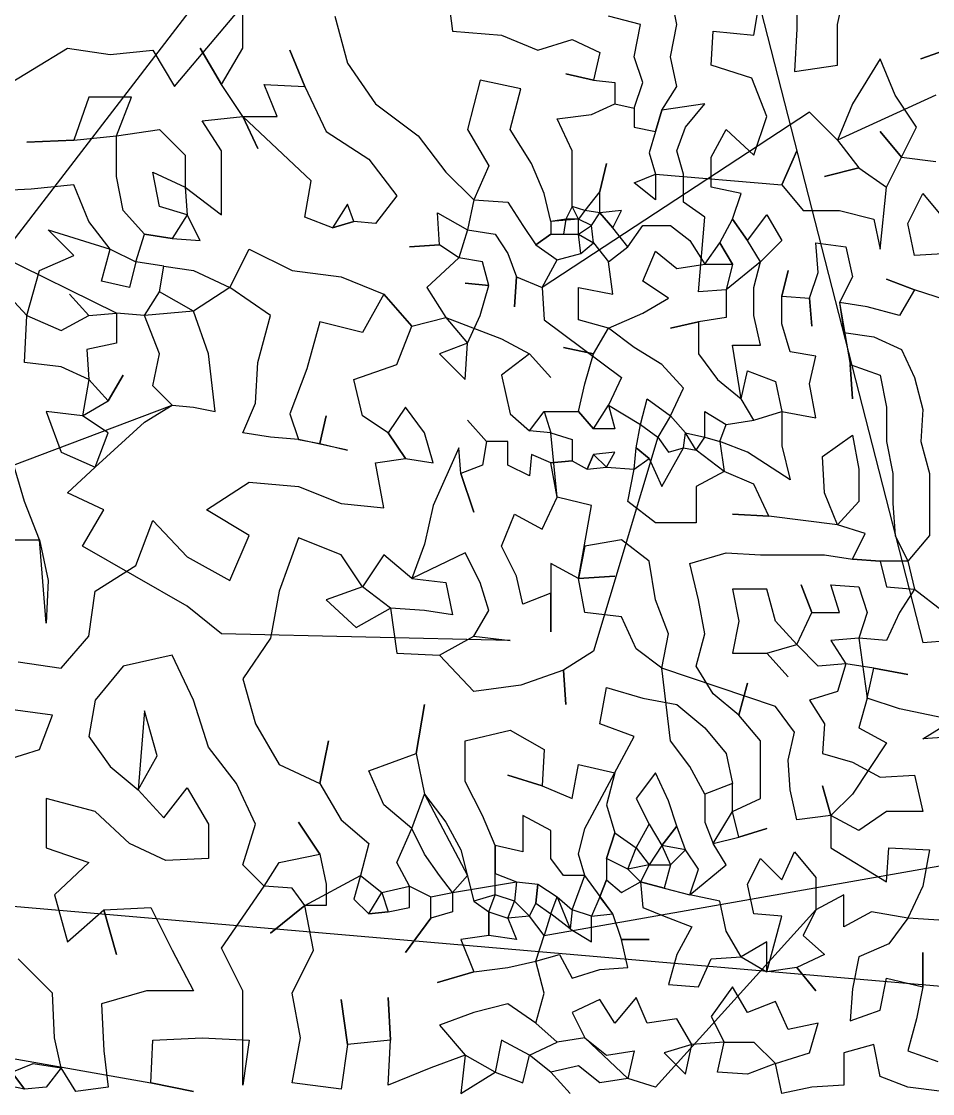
# Model space of a CAD drawing. Header units: metres. Extents: x -30499 to 36140, y -32767 to 32822.
# Drawn here: x -7963 to 15595, y -32711 to -4977 of the extents above; entities that cross this region are included whole.
import ezdxf

# ---------------------------------------------------------------- set-up
doc = ezdxf.new("R2010")
doc.units = ezdxf.units.M
doc.layers.add('Draw', color=2, linetype='CONTINUOUS')

msp = doc.modelspace()

# ---------------------------------------------------------------- linework, layer by layer
at = {"layer": 'draw'}
for p, q in [((4894, 19770), (15346, -21042)), ((0, 0), (-24858, -32324)), ((3014, -3898), (3179, -5226)), ((12083, -4120), (12083, -5170)), ((13134, -5060), (13355, -4064)), ((8986, -5060), (8820, -4230)), ((10977, -5336), (11143, -4341)), ((-4009, -6664), (-2239, -4562)), ((-2239, -5668), (-2239, -4562)), ((138, -4839), (470, -6055)), ((8046, -5060), (7217, -4839)), ((3179, -5226), (4451, -5336)), ((7880, -5889), (8046, -5060)), ((8820, -5889), (8986, -5060)), ((9871, -6110), (9926, -5226)), ((9926, -5226), (10977, -5336)), ((12083, -5170), (12028, -6276)), ((12083, -5170), (12083, -5170)), ((13134, -6110), (13134, -5060)), ((13134, -5060), (13134, -5060)), ((4451, -5336), (4451, -5336)), ((4451, -5336), (5392, -5723)), ((5392, -5723), (6276, -5447)), ((6276, -5447), (6276, -5447)), ((6276, -5447), (6995, -5779)), ((-8765, -6885), (-6774, -5668)), ((-6774, -5668), (-5668, -5834)), ((-5668, -5834), (-4562, -5723)), ((-4562, -5723), (-4562, -5723)), ((-4562, -5723), (-4009, -6664)), ((-2792, -6608), (-3345, -5668)), ((-3345, -5668), (-2792, -6608)), ((-2792, -6608), (-2239, -5668)), ((-635, -6664), (-1023, -5723)), ((-1023, -5723), (-635, -6664)), ((5392, -5723), (5392, -5723)), ((6995, -5779), (6829, -6498)), ((6995, -5779), (6995, -5779)), ((16231, -5613), (15291, -5945)), ((15291, -5945), (16231, -5613)), ((-5668, -5834), (-5668, -5834)), ((470, -6055), (470, -6055)), ((470, -6055), (1189, -7106)), ((8101, -6553), (7880, -5889)), ((7880, -5889), (7880, -5889)), ((8986, -6664), (8820, -5889)), ((8820, -5889), (8820, -5889)), ((14240, -5945), (13521, -7106)), ((14627, -6885), (14240, -5945)), ((6829, -6498), (6110, -6332)), ((6110, -6332), (6829, -6498)), ((10922, -6442), (9871, -6110)), ((12028, -6276), (13134, -6110)), ((-2239, -7438), (-2792, -6608)), ((-2792, -6608), (-2792, -6608)), ((-1354, -7438), (-1686, -6608)), ((-1686, -6608), (-1686, -6608)), ((-1686, -6608), (-635, -6664)), ((3898, -6498), (3567, -7770)), ((4949, -6719), (3898, -6498)), ((6829, -6498), (6829, -6498)), ((6829, -6498), (7382, -6553)), ((7382, -6553), (7382, -6553)), ((7382, -6553), (7382, -7106)), ((7880, -7217), (8101, -6553)), ((8101, -6553), (8101, -6553)), ((11309, -7438), (10922, -6442)), ((-635, -6664), (-635, -6664)), ((-635, -6664), (-82, -7825)), ((4673, -7770), (4949, -6719)), ((8599, -7272), (8986, -6664)), ((8986, -6664), (8986, -6664)), ((15678, -6885), (13134, -8046)), ((15180, -7714), (14627, -6885)), ((14627, -6885), (14627, -6885)), ((-6221, -6940), (-6608, -8046)), ((-5115, -6940), (-6221, -6940)), ((-5502, -7935), (-5115, -6940)), ((-5115, -6940), (-5115, -6940)), ((1189, -7106), (2295, -7935)), ((6774, -7382), (7382, -7106)), ((7382, -7106), (7382, -7106)), ((7382, -7106), (7880, -7217)), ((7382, -7106), (7880, -7217)), ((9705, -7106), (8599, -7272)), ((9207, -7714), (9705, -7106)), ((13521, -7106), (13134, -8046)), ((-3290, -7548), (-2239, -7438)), ((-2239, -7438), (-1852, -8267)), ((-1852, -8267), (-2239, -7438)), ((-2239, -7438), (-1354, -7438)), ((-470, -9097), (-2239, -7438)), ((-1354, -7438), (-1354, -7438)), ((12415, -7327), (5502, -11862)), ((5889, -7493), (6774, -7382)), ((6774, -7382), (6774, -7382)), ((7880, -7217), (7880, -7217)), ((7880, -7217), (7880, -7714)), ((8599, -7272), (8267, -8378)), ((8433, -7825), (8599, -7272)), ((10977, -8433), (11309, -7438)), ((11309, -7438), (11309, -7438)), ((13134, -8046), (12415, -7327)), ((-2792, -8323), (-3290, -7548)), ((6276, -8323), (5889, -7493)), ((7880, -7714), (7880, -7714)), ((7880, -7714), (8433, -7825)), ((8986, -8323), (9207, -7714)), ((9207, -7714), (9207, -7714)), ((14406, -9263), (15180, -7714)), ((15180, -7714), (15180, -7714)), ((-6608, -8046), (-5502, -7935)), ((-5502, -7935), (-4396, -7770)), ((-5502, -8986), (-5502, -7935)), ((-5502, -7935), (-5502, -7935)), ((-4396, -7770), (-3732, -8433)), ((-82, -7825), (1023, -8544)), ((2295, -7935), (3014, -8876)), ((3567, -7770), (4120, -8710)), ((5226, -8654), (4673, -7770)), ((9871, -8489), (10258, -7770)), ((10258, -7770), (10258, -7770)), ((10258, -7770), (10977, -8433)), ((14793, -8489), (14240, -7825)), ((14240, -7825), (14793, -8489)), ((-6608, -8046), (-7825, -8101)), ((-7825, -8101), (-6608, -8046)), ((13134, -8046), (13134, -8046)), ((13134, -8046), (13687, -8765)), ((-3732, -8433), (-3732, -8433)), ((-3732, -8433), (-3732, -9263)), ((-2792, -9982), (-2792, -8323)), ((-2792, -8323), (-2792, -8323)), ((1023, -8544), (1742, -9484)), ((6276, -9760), (6276, -8323)), ((8267, -8378), (8267, -8378)), ((8267, -8378), (8433, -8931)), ((9152, -8931), (8986, -8323)), ((8986, -8323), (8986, -8323)), ((9871, -9263), (9871, -8489)), ((9871, -8489), (9871, -8489)), ((10977, -8433), (10977, -8433)), ((11696, -9207), (12083, -8323)), ((12083, -8323), (11696, -9207)), ((14406, -9263), (14793, -8489)), ((14793, -8489), (15678, -8599)), ((4120, -8710), (3732, -9595)), ((4120, -8710), (4120, -8710)), ((5557, -9429), (5226, -8654)), ((5226, -8654), (5226, -8654)), ((6995, -9373), (7161, -8654)), ((7161, -8654), (6995, -9373)), ((13687, -8765), (12802, -8986)), ((12802, -8986), (13687, -8765)), ((13687, -8765), (13687, -8765)), ((13687, -8765), (14406, -9263)), ((-5336, -9871), (-5502, -8986)), ((-5502, -8986), (-5502, -8986)), ((-4396, -9760), (-4562, -8876)), ((-4562, -8876), (-4562, -8876)), ((-4562, -8876), (-3732, -9263)), ((-635, -10037), (-470, -9097)), ((3014, -8876), (3014, -8876)), ((3014, -8876), (3732, -9595)), ((7880, -9152), (8433, -8931)), ((8433, -9595), (7880, -9152)), ((7880, -9152), (7880, -9152)), ((8433, -8931), (8433, -8931)), ((8433, -8931), (8433, -9595)), ((8433, -8931), (11696, -9207)), ((9152, -9650), (9152, -8931)), ((-7714, -9318), (-8931, -9373)), ((-6608, -9207), (-7714, -9318)), ((-6221, -10148), (-6608, -9207)), ((-3732, -9263), (-3732, -9263)), ((-3732, -9263), (-3677, -9982)), ((-3732, -9263), (-2792, -9982)), ((5723, -10148), (5557, -9429)), ((5557, -9429), (5557, -9429)), ((6995, -9373), (6608, -9871)), ((6995, -9926), (6995, -9373)), ((6995, -9373), (6995, -9373)), ((10645, -9429), (9871, -9263)), ((9871, -9263), (9871, -9263)), ((10424, -10092), (10645, -9429)), ((10645, -9429), (10645, -9429)), ((11696, -9207), (12249, -9871)), ((14240, -10867), (14406, -9263)), ((14959, -10203), (15346, -9429)), ((15346, -9429), (15346, -9429)), ((15346, -9429), (15899, -10092)), ((470, -9705), (82, -10314)), ((635, -10148), (470, -9705)), ((470, -9705), (470, -9705)), ((1742, -9484), (1189, -10203)), ((1742, -9484), (1742, -9484)), ((3732, -9595), (3567, -10369)), ((3732, -9595), (3732, -9595)), ((3732, -9595), (4617, -9650)), ((3732, -9595), (3732, -9595)), ((4617, -9650), (4617, -9650)), ((4617, -9650), (5004, -10258)), ((8433, -9595), (8433, -9595)), ((9705, -10037), (9152, -9650)), ((-4783, -10479), (-5336, -9871)), ((-5336, -9871), (-5336, -9871)), ((-3677, -9982), (-4396, -9760)), ((-4396, -9760), (-4396, -9760)), ((-3677, -9982), (-4064, -10590)), ((-3677, -9982), (-3677, -9982)), ((-3345, -10645), (-3677, -9982)), ((-3677, -9982), (-3677, -9982)), ((2848, -10756), (2792, -9926)), ((2792, -9926), (3567, -10369)), ((6276, -9760), (6110, -10092)), ((6608, -9871), (6276, -9760)), ((6276, -9760), (6276, -9760)), ((6442, -10092), (6276, -9760)), ((6276, -9760), (6276, -9760)), ((6608, -9871), (6442, -10092)), ((6608, -9871), (6608, -9871)), ((6995, -9926), (6608, -9871)), ((6608, -9871), (6608, -9871)), ((6774, -10258), (6995, -9926)), ((7548, -9871), (6995, -9926)), ((6995, -9926), (6995, -9926)), ((6995, -9926), (6995, -9926)), ((6995, -9926), (7327, -10314)), ((7327, -10314), (6995, -9926)), ((7327, -10314), (7548, -9871)), ((7548, -9871), (7548, -9871)), ((10811, -10645), (11309, -9982)), ((11309, -9982), (11309, -9982)), ((11309, -9982), (11696, -10645)), ((12249, -9871), (12249, -9871)), ((12249, -9871), (13189, -9871)), ((13189, -9871), (14074, -10092)), ((-5668, -10867), (-6221, -10148)), ((-6221, -10148), (-6221, -10148)), ((82, -10314), (-635, -10037)), ((-635, -10037), (-635, -10037)), ((82, -10314), (635, -10148)), ((635, -10148), (82, -10314)), ((1189, -10203), (635, -10148)), ((635, -10148), (635, -10148)), ((1189, -10203), (1189, -10203)), ((5004, -10258), (5004, -10258)), ((5004, -10258), (5336, -10756)), ((6110, -10092), (5723, -10148)), ((6442, -10092), (5723, -10148)), ((5723, -10148), (5723, -10148)), ((5723, -10148), (5723, -10479)), ((6110, -10092), (6055, -10479)), ((6110, -10092), (6110, -10092)), ((6442, -10092), (6110, -10092)), ((6110, -10092), (6110, -10092)), ((6442, -10479), (6442, -10092)), ((6442, -10092), (6442, -10092)), ((6774, -10258), (6442, -10092)), ((6442, -10092), (6442, -10092)), ((6442, -10479), (6774, -10258)), ((6774, -10258), (6774, -10258)), ((6829, -10701), (6774, -10258)), ((7714, -10811), (8101, -10258)), ((8101, -10258), (8820, -10258)), ((8820, -10258), (9318, -10645)), ((9539, -11973), (9705, -10037)), ((10092, -10701), (10424, -10092)), ((10811, -10645), (10424, -10092)), ((10424, -10092), (10424, -10092)), ((10424, -10092), (10811, -10645)), ((14074, -10092), (14240, -10867)), ((15125, -11032), (14959, -10203)), ((14959, -10203), (14959, -10203)), ((-5502, -12526), (-9871, -10369)), ((-6608, -11032), (-7272, -10369)), ((-7272, -10369), (-5668, -10867)), ((-5004, -11198), (-4783, -10479)), ((-4064, -10590), (-4783, -10479)), ((-4783, -10479), (-4064, -10590)), ((82, -10314), (82, -10314)), ((3567, -10369), (3345, -11088)), ((3567, -10369), (4285, -10479)), ((3567, -10369), (3567, -10369)), ((4285, -10479), (4285, -10479)), ((4285, -10479), (4617, -10977)), ((5723, -10479), (5336, -10756)), ((5336, -10756), (5723, -10479)), ((5723, -10479), (5723, -10479)), ((5723, -10479), (6442, -10479)), ((6055, -10479), (6442, -10479)), ((6498, -10977), (6442, -10479)), ((6442, -10479), (6442, -10479)), ((6442, -10479), (6442, -10479)), ((6442, -10479), (6829, -10701)), ((7714, -10811), (7327, -10314)), ((7327, -10314), (7327, -10314)), ((-4064, -10590), (-4064, -10590)), ((-4064, -10590), (-3345, -10645)), ((-3345, -10645), (-3345, -10645)), ((2848, -10756), (2073, -10811)), ((2073, -10811), (2848, -10756)), ((3345, -11088), (2848, -10756)), ((2848, -10756), (2848, -10756)), ((5336, -10756), (5336, -10756)), ((5336, -10756), (5889, -11143)), ((6498, -10977), (6829, -10701)), ((6829, -10701), (6829, -10701)), ((6829, -10701), (7217, -11198)), ((7217, -11198), (7714, -10811)), ((7217, -11198), (7714, -10811)), ((7714, -10811), (7714, -10811)), ((9318, -10645), (9318, -10645)), ((9318, -10645), (9705, -11254)), ((9705, -11254), (10092, -10701)), ((10092, -10701), (10092, -10701)), ((10092, -10701), (10424, -11254)), ((10424, -11254), (10092, -10701)), ((11143, -11198), (10811, -10645)), ((10811, -10645), (10811, -10645)), ((11696, -10645), (11143, -11198)), ((11696, -10645), (11696, -10645)), ((12636, -11475), (12581, -10701)), ((12581, -10701), (12581, -10701)), ((12581, -10701), (13355, -10811)), ((13355, -10811), (13521, -11585)), ((-7493, -11420), (-6608, -11032)), ((-6608, -11032), (-6608, -11032)), ((-5889, -11696), (-5668, -10867)), ((-5668, -10867), (-5668, -10867)), ((-5668, -10867), (-5004, -11198)), ((-2571, -11862), (-2073, -10867)), ((-2073, -10867), (-2073, -10867)), ((-2073, -10867), (-967, -11420)), ((3345, -11088), (2516, -11862)), ((3954, -11198), (3345, -11088)), ((3345, -11088), (3345, -11088)), ((4617, -10977), (4617, -10977)), ((4617, -10977), (4839, -11585)), ((5889, -11143), (6498, -10977)), ((5889, -11143), (6498, -10977)), ((6498, -10977), (6498, -10977)), ((8101, -11696), (8433, -10922)), ((8433, -10922), (8986, -11364)), ((16010, -10977), (15125, -11032)), ((-5004, -11198), (-5170, -11862)), ((-4285, -11309), (-5004, -11198)), ((-5004, -11198), (-5004, -11198)), ((-4396, -11973), (-4285, -11309)), ((-4396, -11973), (-4285, -11309)), ((-4285, -11309), (-4285, -11309)), ((-4285, -11309), (-3511, -11420)), ((4120, -11807), (3954, -11198)), ((3954, -11198), (3954, -11198)), ((5502, -11862), (5889, -11143)), ((5889, -11143), (5889, -11143)), ((7217, -11198), (7217, -11198)), ((7327, -12028), (7217, -11198)), ((8986, -11364), (9705, -11254)), ((9705, -11254), (9705, -11254)), ((9705, -11254), (10424, -11254)), ((11143, -11198), (10258, -11917)), ((10424, -11254), (10258, -11917)), ((10424, -11254), (10424, -11254)), ((10977, -11862), (11143, -11198)), ((11143, -11198), (11143, -11198)), ((-7825, -12581), (-7493, -11420)), ((-3511, -11420), (-3511, -11420)), ((-3511, -11420), (-2571, -11862)), ((-967, -11420), (304, -11585)), ((304, -11585), (1410, -12028)), ((4839, -11585), (4783, -12360)), ((4783, -12360), (4839, -11585)), ((4839, -11585), (4839, -11585)), ((4839, -11585), (5502, -11862)), ((11696, -12083), (11862, -11420)), ((11862, -11420), (11696, -12083)), ((12415, -12138), (12636, -11475)), ((12636, -11475), (12636, -11475)), ((13521, -11585), (13189, -12249)), ((15125, -11917), (14406, -11641)), ((14406, -11641), (15125, -11917)), ((-8599, -11751), (-7825, -12581)), ((-5170, -11862), (-5889, -11696)), ((-5889, -11696), (-5889, -11696)), ((-5170, -11862), (-5170, -11862)), ((-2571, -11862), (-3511, -12470)), ((-1520, -12581), (-2571, -11862)), ((2516, -11862), (3014, -12636)), ((4120, -11807), (3511, -11751)), ((3511, -11751), (4120, -11807)), ((3898, -12581), (4120, -11807)), ((5502, -11862), (5502, -11862)), ((5502, -11862), (5557, -12692)), ((6442, -12692), (6442, -11862)), ((6442, -11862), (7327, -12028)), ((8765, -12138), (8101, -11696)), ((10258, -11917), (9539, -11973)), ((10258, -11917), (10258, -11917)), ((10258, -11917), (10258, -12636)), ((10977, -12581), (10977, -11862)), ((10977, -11862), (10977, -11862)), ((15125, -11917), (14738, -12581)), ((17669, -12747), (15125, -11917)), ((-6221, -12581), (-6719, -12028)), ((-6719, -12028), (-6221, -12581)), ((-4783, -12581), (-4396, -11973)), ((-4396, -11973), (-4396, -11973)), ((-3511, -12470), (-4396, -11973)), ((1410, -12028), (857, -13023)), ((2129, -12857), (1410, -12028)), ((1410, -12028), (1410, -12028)), ((1410, -12028), (2129, -12857)), ((8101, -12526), (8765, -12138)), ((8765, -12138), (8765, -12138)), ((11696, -12802), (11696, -12083)), ((11696, -12083), (11696, -12083)), ((11696, -12083), (12415, -12138)), ((12415, -12138), (12415, -12138)), ((12415, -12138), (12470, -12857)), ((12470, -12857), (12415, -12138)), ((-3511, -12470), (-4783, -12581)), ((-3124, -13576), (-3511, -12470)), ((13189, -12249), (13189, -12249)), ((13189, -12249), (13300, -13023)), ((13908, -12360), (13189, -12249)), ((13189, -12249), (13466, -13853)), ((14738, -12581), (13908, -12360)), ((-7880, -13798), (-7825, -12581)), ((-7825, -12581), (-6940, -12968)), ((-6940, -12968), (-6221, -12581)), ((-6221, -12581), (-5502, -12526)), ((-6221, -12581), (-6221, -12581)), ((-5502, -12526), (-5502, -12526)), ((-5502, -12526), (-5502, -13300)), ((-4783, -12581), (-5502, -12526)), ((-4396, -13576), (-4783, -12581)), ((-1852, -13798), (-1520, -12581)), ((-248, -12747), (-580, -13963)), ((857, -13023), (-248, -12747)), ((2129, -12857), (3014, -12636)), ((3014, -12636), (3014, -12636)), ((3014, -12636), (3567, -13300)), ((3014, -12636), (4451, -13189)), ((3567, -13300), (3898, -12581)), ((5557, -12692), (7548, -14185)), ((7217, -12913), (6442, -12692)), ((6442, -12692), (6442, -12692)), ((7217, -12913), (8101, -12526)), ((9539, -12747), (8820, -12913)), ((8820, -12913), (9539, -12747)), ((10258, -12636), (9539, -12747)), ((9539, -12747), (9539, -12747)), ((9539, -12747), (9539, -13576)), ((10258, -12636), (10258, -12636)), ((11143, -13355), (10977, -12581)), ((-6940, -12968), (-6940, -12968)), ((857, -13023), (857, -13023)), ((1742, -13853), (2129, -12857)), ((2129, -12857), (2129, -12857)), ((6829, -13576), (7217, -12913)), ((7880, -13410), (7217, -12913)), ((7217, -12913), (7217, -12913)), ((11917, -13521), (11696, -12802)), ((13300, -13023), (13300, -13023)), ((13300, -13023), (14074, -13134)), ((-5502, -13300), (-6276, -13466)), ((-5502, -13300), (-5502, -13300)), ((3567, -13300), (2848, -13576)), ((3511, -14240), (3567, -13300)), ((3567, -13300), (3567, -13300)), ((4451, -13189), (5170, -13576)), ((14074, -13134), (14074, -13134)), ((14074, -13134), (14793, -13466)), ((-6276, -13466), (-6276, -13466)), ((-6276, -13466), (-6221, -14240)), ((-4562, -14406), (-4396, -13576)), ((-2958, -15070), (-3124, -13576)), ((2848, -13576), (2848, -13576)), ((2848, -13576), (3511, -14240)), ((5170, -13576), (4451, -14129)), ((5170, -13576), (5170, -13576)), ((5170, -13576), (5723, -14185)), ((5723, -14185), (5170, -13576)), ((6829, -13576), (6055, -13410)), ((6055, -13410), (6829, -13576)), ((6608, -14351), (6829, -13576)), ((8599, -13853), (7880, -13410)), ((9539, -13576), (10037, -14240)), ((10645, -14738), (10424, -13355)), ((10424, -13355), (11143, -13355)), ((12581, -13632), (11917, -13521)), ((14793, -13466), (14793, -13466)), ((14793, -13466), (15125, -14185)), ((-6940, -13908), (-7880, -13798)), ((-1907, -14848), (-1852, -13798)), ((-1852, -13798), (-1852, -13798)), ((635, -14240), (1742, -13853)), ((9152, -14461), (8599, -13853)), ((12415, -14351), (12581, -13632)), ((12581, -13632), (12581, -13632)), ((13466, -13853), (13521, -14738)), ((13521, -14738), (13466, -13853)), ((13466, -13853), (14240, -14129)), ((-6221, -14240), (-6940, -13908)), ((-6940, -13908), (-6940, -13908)), ((-5723, -14793), (-5336, -14129)), ((-5336, -14129), (-5723, -14793)), ((-580, -13963), (-1023, -15125)), ((4451, -14129), (4673, -15125)), ((10645, -14738), (10811, -14019)), ((10811, -14019), (10811, -14019)), ((10811, -14019), (11530, -14295)), ((14240, -14129), (14240, -14129)), ((14240, -14129), (14406, -14959)), ((-6221, -14240), (-6387, -15180)), ((-5723, -14793), (-6221, -14240)), ((-6221, -14240), (-6221, -14240)), ((-4064, -14904), (-4562, -14406)), ((-4562, -14406), (-4562, -14406)), ((857, -15180), (635, -14240)), ((6442, -15070), (6608, -14351)), ((7548, -14185), (7217, -14904)), ((10037, -14240), (10645, -14738)), ((11530, -14295), (11696, -15070)), ((12581, -15235), (12415, -14351)), ((15125, -14185), (15346, -15014)), ((8820, -15180), (9152, -14461)), ((9152, -14461), (9152, -14461)), ((-10369, -17282), (-4064, -14904)), ((-6387, -15180), (-5723, -14793)), ((-5723, -14793), (-5723, -14793)), ((-4783, -15346), (-4064, -14904)), ((-4064, -14904), (-4064, -14904)), ((-4064, -14904), (-3511, -14959)), ((-3511, -14959), (-3511, -14959)), ((-3511, -14959), (-2958, -15070)), ((-2239, -15623), (-1907, -14848)), ((-1907, -14848), (-1907, -14848)), ((1963, -14959), (1520, -15623)), ((2460, -15623), (1963, -14959)), ((1963, -14959), (1963, -14959)), ((6829, -15512), (7217, -14904)), ((7217, -14904), (7217, -14904)), ((7217, -14904), (7382, -15512)), ((7217, -14904), (8046, -15401)), ((8046, -15401), (8212, -14738)), ((8212, -14738), (8820, -15180)), ((10977, -15291), (10645, -14738)), ((10645, -14738), (10645, -14738)), ((14406, -14959), (14406, -15844)), ((-6387, -15180), (-7327, -15070)), ((-7327, -15070), (-6940, -16120)), ((-5723, -15623), (-6387, -15180)), ((-6387, -15180), (-6387, -15180)), ((-1023, -15125), (-1023, -15125)), ((-1023, -15125), (-801, -15788)), ((-248, -15899), (-82, -15180)), ((-82, -15180), (-248, -15899)), ((1520, -15623), (857, -15180)), ((857, -15180), (857, -15180)), ((4673, -15125), (5170, -15567)), ((5170, -15567), (5557, -15070)), ((5170, -15567), (5557, -15070)), ((5557, -15070), (5557, -15070)), ((5557, -15070), (5723, -15623)), ((5557, -15070), (6442, -15070)), ((6442, -15070), (6442, -15070)), ((6442, -15070), (6829, -15512)), ((6829, -15512), (6442, -15070)), ((8820, -15180), (8489, -15733)), ((9207, -15623), (8820, -15180)), ((8820, -15180), (8820, -15180)), ((9705, -15733), (9705, -15070)), ((9705, -15070), (9705, -15070)), ((9705, -15070), (10258, -15401)), ((10977, -15291), (11696, -15070)), ((11696, -15070), (11696, -15070)), ((11696, -15070), (11696, -15954)), ((11696, -15070), (12581, -15235)), ((15346, -15014), (15291, -15844)), ((-6055, -16507), (-4783, -15346)), ((4064, -15844), (3567, -15291)), ((3567, -15291), (4064, -15844)), ((6829, -15512), (6829, -15512)), ((7382, -15512), (6829, -15512)), ((7382, -15512), (7382, -15512)), ((7935, -16010), (8046, -15401)), ((8046, -15401), (8046, -15401)), ((8046, -15401), (8489, -15733)), ((10092, -15844), (10258, -15401)), ((10258, -15401), (10977, -15291)), ((10258, -15401), (10977, -15291)), ((10258, -15401), (10258, -15401)), ((10977, -15291), (10977, -15291)), ((-6055, -16507), (-5723, -15623)), ((-5723, -15623), (-5723, -15623)), ((-1520, -15733), (-2239, -15623)), ((-2239, -15623), (-2239, -15623)), ((-801, -15788), (-1520, -15733)), ((-1520, -15733), (-1520, -15733)), ((-801, -15788), (-801, -15788)), ((-801, -15788), (-248, -15899)), ((470, -16065), (-801, -15788)), ((1520, -15623), (1520, -15623)), ((1520, -15623), (1963, -16286)), ((1963, -16286), (1520, -15623)), ((2682, -16397), (2460, -15623)), ((2460, -15623), (2460, -15623)), ((5170, -15567), (5170, -15567)), ((5723, -15623), (5170, -15567)), ((5723, -15623), (5723, -15623)), ((5723, -15623), (6276, -15788)), ((5889, -17282), (5723, -15623)), ((6276, -15788), (6276, -15788)), ((6276, -15788), (6276, -16342)), ((8489, -15733), (6829, -21263)), ((8489, -15733), (8489, -15733)), ((8489, -15733), (8765, -16120)), ((9152, -16010), (9207, -15623)), ((9484, -16065), (9207, -15623)), ((9207, -15623), (9207, -15623)), ((9207, -15623), (9705, -15733)), ((9207, -15623), (9207, -15623)), ((9484, -16065), (9705, -15733)), ((9705, -15733), (9705, -15733)), ((9705, -15733), (10092, -15844)), ((9705, -15733), (9705, -15733)), ((12747, -16231), (13521, -15678)), ((13521, -15678), (13687, -16563)), ((-248, -15899), (-248, -15899)), ((-248, -15899), (470, -16065)), ((3345, -16010), (2682, -17503)), ((3401, -16673), (3345, -16010)), ((4064, -15844), (3954, -16452)), ((4617, -15844), (4064, -15844)), ((4064, -15844), (4064, -15844)), ((4617, -16452), (4617, -15844)), ((4617, -15844), (4617, -15844)), ((7880, -16563), (7935, -16010)), ((8267, -16286), (7935, -16010)), ((7935, -16010), (7935, -16010)), ((7935, -16010), (8267, -16286)), ((8599, -17005), (9152, -16010)), ((8765, -16120), (9152, -16010)), ((9152, -16010), (9152, -16010)), ((9152, -16010), (9484, -16065)), ((9484, -16065), (9484, -16065)), ((10203, -16618), (9484, -16065)), ((10092, -15844), (10092, -15844)), ((10811, -16120), (10092, -15844)), ((10092, -15844), (10092, -15844)), ((10092, -15844), (10203, -16618)), ((11696, -15954), (11696, -15954)), ((11696, -15954), (11917, -16839)), ((14406, -15844), (14572, -16673)), ((15291, -15844), (15512, -16673)), ((-7880, -17392), (-8212, -16286)), ((-6940, -16120), (-6055, -16507)), ((1189, -16397), (1963, -16286)), ((1963, -16286), (1963, -16286)), ((1963, -16286), (2682, -16397)), ((5226, -16176), (5170, -16729)), ((5723, -16397), (5226, -16176)), ((5226, -16176), (5226, -16176)), ((6276, -16342), (5723, -16397)), ((5723, -16397), (6276, -16342)), ((6276, -16342), (6276, -16342)), ((6276, -16342), (6664, -16563)), ((6664, -16563), (6829, -16176)), ((6829, -16176), (6664, -16563)), ((7382, -16120), (6829, -16176)), ((6829, -16176), (6829, -16176)), ((6829, -16176), (7161, -16507)), ((7161, -16507), (7382, -16120)), ((7382, -16120), (7382, -16120)), ((7880, -16563), (8267, -16286)), ((8267, -16286), (8267, -16286)), ((8267, -16286), (8599, -17005)), ((8765, -16120), (8765, -16120)), ((11917, -16839), (10811, -16120)), ((12802, -17171), (12747, -16231)), ((-6774, -17171), (-6055, -16507)), ((-6055, -16507), (-6055, -16507)), ((1410, -17558), (1189, -16397)), ((2682, -16397), (2682, -16397)), ((3954, -16452), (3401, -16673)), ((3954, -16452), (3954, -16452)), ((5170, -16729), (4617, -16452)), ((4617, -16452), (4617, -16452)), ((5723, -16397), (5723, -16397)), ((5889, -17282), (5723, -16397)), ((6664, -16563), (7161, -16507)), ((6664, -16563), (6664, -16563)), ((7161, -16507), (7161, -16507)), ((7161, -16507), (7880, -16563)), ((7714, -17392), (7880, -16563)), ((7880, -16563), (7880, -16563)), ((10203, -16618), (9484, -17005)), ((10977, -16950), (10203, -16618)), ((10203, -16618), (10203, -16618)), ((13687, -16563), (13687, -16563)), ((13687, -16563), (13687, -17392)), ((-3179, -17613), (-2073, -16895)), ((-2073, -16895), (-801, -17005)), ((3401, -16673), (3401, -16673)), ((3401, -16673), (3732, -17669)), ((3732, -17669), (3401, -16673)), ((5170, -16729), (5170, -16729)), ((14572, -16673), (14572, -16673)), ((14572, -16673), (14572, -17448)), ((15512, -16673), (15512, -18277)), ((-5834, -17613), (-6774, -17171)), ((-6774, -17171), (-6774, -17171)), ((-801, -17005), (-801, -17005)), ((-801, -17005), (304, -17448)), ((9484, -17005), (9484, -17005)), ((9484, -17005), (9484, -17945)), ((11364, -17779), (10977, -16950)), ((10977, -16950), (10977, -16950)), ((13134, -18001), (12802, -17171)), ((12802, -17171), (12802, -17171)), ((-7493, -18388), (-7880, -17392)), ((-7880, -17392), (-7880, -17392)), ((304, -17448), (304, -17448)), ((304, -17448), (1410, -17558)), ((5502, -18111), (5889, -17282)), ((6774, -17503), (5889, -17282)), ((8433, -17945), (7714, -17392)), ((7714, -17392), (7714, -17392)), ((13687, -17392), (13134, -18001)), ((13687, -17392), (13687, -17392)), ((14572, -17448), (14627, -18277)), ((-6387, -18554), (-5834, -17613)), ((-5834, -17613), (-5834, -17613)), ((-2073, -18277), (-3179, -17613)), ((2682, -17503), (2460, -18498)), ((4451, -18554), (4783, -17724)), ((4783, -17724), (5502, -18111)), ((6442, -19383), (6774, -17503)), ((11364, -17779), (10424, -17724)), ((10424, -17724), (11364, -17779)), ((-5004, -19051), (-4562, -17890)), ((-4562, -17890), (-3677, -18830)), ((9484, -17945), (8433, -17945)), ((12249, -17890), (11364, -17779)), ((11364, -17779), (11364, -17779)), ((13134, -18001), (12249, -17890)), ((13853, -18222), (13134, -18001)), ((13134, -18001), (13134, -18001)), ((-2571, -19438), (-2073, -18277)), ((-2073, -18277), (-2073, -18277)), ((13521, -18885), (13853, -18222)), ((13853, -18222), (13853, -18222)), ((14627, -18277), (14959, -18941)), ((15512, -18277), (14959, -18941)), ((-8544, -18388), (-7493, -18388)), ((-7493, -18388), (-7493, -18388)), ((-7493, -18388), (-7272, -19438)), ((-7327, -20545), (-7493, -18388)), ((-3677, -20102), (-6387, -18554)), ((-801, -18332), (-1299, -19715)), ((304, -18775), (-801, -18332)), ((2460, -18498), (2129, -19383)), ((2460, -18498), (2460, -18498)), ((4839, -19328), (4451, -18554)), ((6608, -18554), (6442, -19383)), ((7548, -18388), (6608, -18554)), ((8267, -18941), (7548, -18388)), ((-3677, -18830), (-2571, -19438)), ((857, -19604), (304, -18775)), ((304, -18775), (304, -18775)), ((1410, -18775), (857, -19604)), ((2129, -19383), (1410, -18775)), ((3511, -18720), (2129, -19383)), ((3898, -19494), (3511, -18720)), ((9318, -18996), (10258, -18720)), ((10258, -18720), (11143, -18775)), ((11143, -18775), (11143, -18775)), ((11143, -18775), (12802, -18775)), ((12802, -18775), (12802, -18775)), ((12802, -18775), (13521, -18885)), ((-6055, -19715), (-5004, -19051)), ((-5004, -19051), (-5004, -19051)), ((6442, -19383), (5723, -18996)), ((5723, -18996), (5723, -18996)), ((5723, -18996), (5723, -20766)), ((8433, -19936), (8267, -18941)), ((9539, -19936), (9318, -18996)), ((13521, -18885), (13521, -18885)), ((14240, -18941), (13521, -18885)), ((13521, -18885), (14240, -18941)), ((14959, -18941), (14240, -18941)), ((14240, -18941), (14240, -18941)), ((14240, -18941), (14406, -19604)), ((14959, -18941), (14959, -18941)), ((14959, -18941), (15125, -19660)), ((2129, -19383), (2129, -19383)), ((2129, -19383), (3014, -19494)), ((5004, -20047), (4839, -19328)), ((4839, -19328), (4839, -19328)), ((6442, -19383), (7382, -19328)), ((7382, -19328), (6442, -19383)), ((6608, -20268), (6442, -19383)), ((6442, -19383), (6442, -19383)), ((-7272, -19438), (-7327, -20545)), ((-7272, -19438), (-7272, -19438)), ((-2571, -19438), (-2571, -19438)), ((857, -19604), (-82, -19936)), ((1576, -20157), (857, -19604)), ((857, -19604), (857, -19604)), ((3014, -19494), (3014, -19494)), ((3014, -19494), (3179, -20323)), ((4120, -20213), (3898, -19494)), ((3898, -19494), (3898, -19494)), ((11309, -19660), (10424, -19660)), ((10424, -19660), (10590, -20489)), ((11530, -20489), (11309, -19660)), ((12470, -20268), (12194, -19549)), ((12194, -19549), (12470, -20268)), ((13189, -20268), (12968, -19549)), ((12968, -19549), (12968, -19549)), ((12968, -19549), (13687, -19604)), ((13687, -19604), (13687, -19604)), ((13687, -19604), (13908, -20268)), ((14406, -19604), (14406, -19604)), ((14406, -19604), (15125, -19660)), ((15125, -19660), (14738, -20268)), ((15125, -19660), (15125, -19660)), ((15125, -19660), (15844, -20213)), ((-6221, -20876), (-6055, -19715)), ((-6055, -19715), (-6055, -19715)), ((-1299, -19715), (-1520, -20932)), ((-82, -19936), (691, -20655)), ((5723, -19770), (5004, -20047)), ((5723, -20766), (5723, -19770)), ((8765, -20821), (8433, -19936)), ((9705, -20821), (9539, -19936)), ((9539, -19936), (9539, -19936)), ((-2792, -20821), (-3677, -20102)), ((691, -20655), (1576, -20157)), ((2460, -20213), (1576, -20157)), ((1576, -20157), (1576, -20157)), ((1576, -20157), (1742, -21319)), ((3179, -20323), (2460, -20213)), ((2460, -20213), (2460, -20213)), ((3732, -20876), (4120, -20213)), ((4120, -20213), (4120, -20213)), ((5004, -20047), (5004, -20047)), ((3179, -20323), (3179, -20323)), ((7548, -20379), (6608, -20268)), ((6608, -20268), (6608, -20268)), ((7935, -21208), (7548, -20379)), ((7548, -20379), (7548, -20379)), ((10590, -20489), (10424, -21319)), ((10590, -20489), (10590, -20489)), ((12083, -21098), (11530, -20489)), ((11530, -20489), (11530, -20489)), ((12083, -21098), (12470, -20268)), ((12470, -20268), (13189, -20268)), ((13189, -20268), (13189, -20268)), ((13908, -20268), (13687, -20932)), ((13908, -20268), (13908, -20268)), ((14738, -20268), (14406, -20987)), ((14738, -20268), (14738, -20268)), ((-6940, -21706), (-6221, -20876)), ((-6221, -20876), (-6221, -20876)), ((4673, -20987), (-2792, -20821)), ((-1520, -20932), (-2239, -21982)), ((2848, -21374), (3732, -20876)), ((2848, -21374), (3732, -20876)), ((3732, -20876), (3732, -20876)), ((3732, -20876), (4673, -20987)), ((8599, -21706), (8765, -20821)), ((8765, -20821), (8765, -20821)), ((9484, -21651), (9705, -20821)), ((9705, -20821), (9705, -20821)), ((13687, -20932), (12968, -20987)), ((12968, -20987), (13355, -21595)), ((14406, -20987), (13687, -20932)), ((13687, -20932), (13687, -20932)), ((13687, -20932), (13908, -22480)), ((14406, -20987), (14406, -20987)), ((15346, -21042), (16010, -20987)), ((1742, -21319), (2848, -21374)), ((6829, -21263), (6055, -21761)), ((8599, -21706), (7935, -21208)), ((7935, -21208), (7935, -21208)), ((10424, -21319), (11309, -21319)), ((11309, -21319), (12083, -21098)), ((11309, -21319), (11862, -21927)), ((11862, -21927), (11309, -21319)), ((12636, -21651), (12083, -21098)), ((12083, -21098), (12083, -21098)), ((-8046, -21540), (-6940, -21706)), ((-4064, -21374), (-5336, -21651)), ((-3511, -22535), (-4064, -21374)), ((3732, -22314), (2848, -21374)), ((13355, -21595), (12636, -21651)), ((13355, -21595), (13134, -22314)), ((14074, -21706), (13355, -21595)), ((13355, -21595), (13355, -21595)), ((-6940, -21706), (-6940, -21706)), ((-5336, -21651), (-6055, -22535)), ((6055, -21761), (4949, -22148)), ((6055, -21761), (6055, -21761)), ((6055, -21761), (6110, -22646)), ((6110, -22646), (6055, -21761)), ((8820, -23586), (8599, -21706)), ((11530, -22701), (8599, -21706)), ((9926, -22370), (9484, -21651)), ((9484, -21651), (9484, -21651)), ((12636, -21651), (12636, -21651)), ((13908, -22480), (14074, -21706)), ((14074, -21706), (14074, -21706)), ((14074, -21706), (14959, -21872)), ((14959, -21872), (14074, -21706)), ((-2239, -21982), (-1907, -23144)), ((4949, -22148), (3732, -22314)), ((4949, -22148), (4949, -22148)), ((10590, -22923), (10811, -22093)), ((10811, -22093), (10590, -22923)), ((6995, -23144), (7161, -22204)), ((7161, -22204), (8101, -22480)), ((10590, -22923), (9926, -22370)), ((9926, -22370), (9926, -22370)), ((13134, -22314), (12415, -22535)), ((13134, -22314), (13134, -22314)), ((-6055, -22535), (-6221, -23476)), ((-6055, -22535), (-6055, -22535)), ((-3124, -23752), (-3511, -22535)), ((-3511, -22535), (-3511, -22535)), ((2239, -23918), (2460, -22646)), ((2460, -22646), (2239, -23918)), ((8101, -22480), (8986, -22646)), ((8986, -22646), (9705, -23254)), ((12028, -23365), (11530, -22701)), ((12415, -22535), (12415, -22535)), ((12415, -22535), (12802, -23144)), ((13908, -22480), (13687, -23254)), ((14738, -22757), (13908, -22480)), ((13908, -22480), (13908, -22480)), ((-7161, -22923), (-8378, -22757)), ((-7493, -23807), (-7161, -22923)), ((-7161, -22923), (-7161, -22923)), ((-4783, -22812), (-4949, -24858)), ((-4451, -23973), (-4783, -22812)), ((11143, -23586), (10590, -22923)), ((16563, -23144), (14738, -22757)), ((-1907, -23144), (-1299, -24195)), ((7880, -23476), (6995, -23144)), ((6995, -23144), (6995, -23144)), ((9705, -23254), (10258, -23918)), ((12802, -23144), (12747, -23918)), ((12802, -23144), (12802, -23144)), ((13687, -23254), (13687, -23254)), ((13687, -23254), (14406, -23642)), ((15346, -23531), (16065, -23088)), ((-6221, -23476), (-6221, -23476)), ((-6221, -23476), (-5668, -24250)), ((3511, -23586), (4673, -23310)), ((4673, -23310), (5557, -23807)), ((6608, -25854), (7880, -23476)), ((11862, -24084), (12028, -23365)), ((12028, -23365), (12028, -23365)), ((16231, -23476), (15346, -23531)), ((15346, -23531), (15346, -23531)), ((-8378, -24084), (-7493, -23807)), ((-7493, -23807), (-7493, -23807)), ((-2405, -24692), (-3124, -23752)), ((-248, -24692), (-27, -23586)), ((-27, -23586), (-248, -24692)), ((3511, -24637), (3511, -23586)), ((5557, -23807), (5502, -24748)), ((5557, -23807), (5557, -23807)), ((9318, -24250), (8820, -23586)), ((11143, -25079), (11143, -23586)), ((14406, -23642), (13521, -24969)), ((-4949, -24858), (-4451, -23973)), ((-4451, -23973), (-4451, -23973)), ((1023, -24360), (2239, -23918)), ((2239, -23918), (2460, -24969)), ((10258, -23918), (10258, -23918)), ((10258, -23918), (10424, -24692)), ((11917, -24858), (11862, -24084)), ((11862, -24084), (11862, -24084)), ((12747, -23918), (12747, -23918)), ((12747, -23918), (13521, -24139)), ((-5668, -24250), (-5668, -24250)), ((-5668, -24250), (-4949, -24858)), ((-1299, -24195), (-248, -24692)), ((1410, -25245), (1023, -24360)), ((6276, -25079), (6442, -24195)), ((6442, -24195), (7382, -24416)), ((9705, -24969), (9318, -24250)), ((9318, -24250), (9318, -24250)), ((13521, -24139), (13521, -24139)), ((13521, -24139), (14240, -24526)), ((3954, -25522), (3511, -24637)), ((3511, -24637), (3511, -24637)), ((5502, -24748), (4617, -24471)), ((4617, -24471), (5502, -24748)), ((7382, -24416), (7161, -25245)), ((8433, -24416), (7935, -25079)), ((8765, -25135), (8433, -24416)), ((14240, -24526), (15125, -24471)), ((14240, -24526), (14240, -24526)), ((15125, -24471), (15346, -25411)), ((-4949, -24858), (-4949, -24858)), ((-4949, -24858), (-4285, -25577)), ((-4285, -25577), (-3677, -24803)), ((-3677, -24803), (-3124, -25743)), ((-1907, -25743), (-2405, -24692)), ((-248, -24692), (-248, -24692)), ((-248, -24692), (304, -25632)), ((5502, -24748), (5502, -24748)), ((5502, -24748), (6276, -25079)), ((10424, -24692), (9705, -24969)), ((10424, -24692), (9705, -24969)), ((10424, -24692), (10424, -24692)), ((10424, -25411), (10424, -24692)), ((12083, -25632), (11917, -24858)), ((11917, -24858), (11917, -24858)), ((12968, -25522), (12747, -24748)), ((12747, -24748), (12968, -25522)), ((-6055, -25411), (-7327, -25079)), ((-7327, -25079), (-7327, -26351)), ((2129, -25854), (2460, -24969)), ((2460, -24969), (2460, -24969)), ((2460, -24969), (3014, -25688)), ((2460, -24969), (3567, -27070)), ((6276, -25079), (6276, -25079)), ((7935, -25079), (8267, -25743)), ((8986, -25798), (8765, -25135)), ((8765, -25135), (8765, -25135)), ((9705, -24969), (9705, -24969)), ((9705, -24969), (9705, -25688)), ((10424, -25411), (11143, -25079)), ((11143, -25079), (11143, -25079)), ((13521, -24969), (12968, -25522)), ((-5170, -26241), (-6055, -25411)), ((2129, -25854), (1410, -25245)), ((1410, -25245), (1410, -25245)), ((7161, -25245), (7161, -25245)), ((7161, -25245), (7382, -25964)), ((9926, -26241), (10424, -25411)), ((10590, -26075), (10424, -25411)), ((10424, -25411), (10424, -25411)), ((14406, -25411), (13687, -25909)), ((15346, -25411), (14406, -25411)), ((14406, -25411), (14406, -25411)), ((-4285, -25577), (-4285, -25577)), ((-3124, -25743), (-3124, -26628)), ((-2239, -26794), (-1907, -25743)), ((-1907, -25743), (-1907, -25743)), ((-248, -26517), (-801, -25688)), ((-801, -25688), (-248, -26517)), ((304, -25632), (304, -25632)), ((304, -25632), (1023, -26241)), ((3014, -25688), (3014, -25688)), ((3014, -25688), (3401, -26407)), ((4285, -26296), (3954, -25522)), ((3954, -25522), (3954, -25522)), ((5723, -25909), (5004, -25522)), ((5004, -25522), (5004, -26462)), ((7935, -26351), (8267, -25743)), ((8267, -25743), (8267, -25743)), ((8267, -25743), (8599, -26296)), ((8267, -25743), (8599, -26296)), ((9705, -25688), (9705, -25688)), ((9705, -25688), (9926, -26241)), ((12968, -25522), (12083, -25632)), ((13687, -25909), (12968, -25522)), ((12968, -25522), (12968, -25522)), ((12968, -25522), (12968, -26351)), ((1742, -26738), (2129, -25854)), ((2460, -26517), (2129, -25854)), ((2129, -25854), (2129, -25854)), ((5723, -26628), (5723, -25909)), ((5723, -25909), (5723, -25909)), ((6442, -26517), (6608, -25854)), ((7161, -26628), (7382, -25964)), ((7382, -25964), (7161, -26628)), ((7382, -25964), (7382, -25964)), ((7382, -25964), (7935, -26351)), ((8599, -26296), (8986, -25798)), ((8986, -25798), (8599, -26296)), ((9207, -26407), (8986, -25798)), ((8986, -25798), (8986, -25798)), ((10590, -26075), (11309, -25854)), ((11309, -25854), (10590, -26075)), ((13687, -25909), (13687, -25909)), ((-4230, -26683), (-5170, -26241)), ((-5170, -26241), (-5170, -26241)), ((1023, -26241), (801, -27070)), ((1023, -26241), (1023, -26241)), ((4285, -27568), (4285, -26296)), ((4285, -26296), (4285, -26296)), ((5004, -26462), (4285, -26296)), ((4285, -26296), (4285, -27015)), ((5557, -28619), (19992, -26075)), ((8599, -26296), (8267, -26794)), ((8599, -26296), (8267, -26794)), ((8599, -26296), (8599, -26296)), ((8599, -26296), (8820, -26794)), ((9207, -26407), (8599, -26296)), ((9926, -26241), (10590, -26075)), ((10258, -26794), (9926, -26241)), ((9926, -26241), (9926, -26241)), ((10590, -26075), (10590, -26075)), ((-7327, -26351), (-7327, -26351)), ((-7327, -26351), (-6221, -26738)), ((-1299, -26738), (-248, -26517)), ((-248, -26517), (-82, -27292)), ((2848, -27070), (2460, -26517)), ((2460, -26517), (2460, -26517)), ((3401, -26407), (3401, -26407)), ((3401, -26407), (3732, -27734)), ((6608, -27070), (6442, -26517)), ((6442, -26517), (6442, -26517)), ((7714, -26904), (7935, -26351)), ((7935, -26351), (7935, -26351)), ((7935, -26351), (8267, -26794)), ((7935, -26351), (7935, -26351)), ((8820, -26794), (9207, -26407)), ((9539, -26904), (9207, -26407)), ((9207, -26407), (9207, -26407)), ((9207, -26407), (9207, -26407)), ((11696, -27181), (12028, -26462)), ((12028, -26462), (12581, -27126)), ((12968, -26351), (12968, -26351)), ((12968, -26351), (14406, -27236)), ((14406, -27236), (14461, -26351)), ((14461, -26351), (15512, -26407)), ((15512, -26407), (15346, -27347)), ((-6221, -26738), (-7106, -27568)), ((-6221, -26738), (-6221, -26738)), ((-3124, -26628), (-4230, -26683)), ((-1686, -27347), (-2239, -26794)), ((-2239, -26794), (-2239, -26794)), ((-1686, -27347), (-1299, -26738)), ((2073, -27347), (1742, -26738)), ((6055, -27070), (5723, -26628)), ((5723, -26628), (5723, -26628)), ((7714, -26904), (7161, -26628)), ((7161, -26628), (7161, -26628)), ((7161, -26628), (7161, -27181)), ((8267, -26794), (7714, -26904)), ((8267, -26794), (8046, -27236)), ((8267, -26794), (8267, -26794)), ((8267, -26794), (8267, -26794)), ((8267, -26794), (8820, -26794)), ((8820, -26794), (8654, -27402)), ((8820, -26794), (8820, -26794)), ((8820, -26794), (8820, -26794)), ((9318, -27568), (10258, -26794)), ((10811, -27292), (11143, -26628)), ((11143, -26628), (11143, -26628)), ((11143, -26628), (11696, -27181)), ((-635, -27845), (801, -27070)), ((801, -27070), (635, -27679)), ((801, -27070), (801, -27070)), ((801, -27070), (1354, -27513)), ((3179, -27513), (2848, -27070)), ((2848, -27070), (2848, -27070)), ((3567, -27070), (3179, -27513)), ((4285, -27015), (4839, -27236)), ((6608, -27070), (6055, -27070)), ((6055, -27070), (6055, -27070)), ((6276, -27955), (6608, -27070)), ((6608, -27070), (6608, -27070)), ((7327, -28066), (6608, -27070)), ((8046, -27236), (7714, -26904)), ((7714, -26904), (7714, -26904)), ((7714, -26904), (7714, -26904)), ((9318, -27568), (9539, -26904)), ((9539, -26904), (9539, -26904)), ((12581, -27126), (12581, -27955)), ((-2792, -28951), (-1686, -27347)), ((-967, -27402), (-1686, -27347)), ((-1686, -27347), (-1686, -27347)), ((-635, -27845), (-967, -27402)), ((-967, -27402), (-967, -27402)), ((-82, -27292), (-82, -27292)), ((-82, -27292), (-82, -27845)), ((1354, -27513), (2073, -27347)), ((2073, -27900), (2073, -27347)), ((2073, -27347), (2073, -27347)), ((2073, -27347), (2626, -27623)), ((3179, -27513), (4839, -27236)), ((4839, -27236), (4783, -27734)), ((4839, -27236), (4839, -27236)), ((4839, -27236), (5392, -27292)), ((5392, -27292), (5336, -27789)), ((5336, -27789), (5392, -27292)), ((5392, -27292), (5392, -27292)), ((5392, -27292), (5889, -27623)), ((7161, -27181), (6995, -27623)), ((6995, -27623), (7161, -27181)), ((7161, -27181), (7161, -27181)), ((7161, -27181), (7548, -27513)), ((7548, -27513), (8046, -27236)), ((8046, -27236), (8046, -27236)), ((8046, -27236), (8101, -27900)), ((8654, -27402), (8046, -27236)), ((8046, -27236), (8046, -27236)), ((8046, -27236), (8654, -27402)), ((8654, -27402), (8654, -27402)), ((8654, -27402), (9318, -27568)), ((10977, -28066), (10811, -27292)), ((11696, -27181), (11696, -27181)), ((14406, -27236), (14406, -27236)), ((15346, -27347), (14959, -28176)), ((15346, -27347), (15346, -27347)), ((-7106, -27568), (-6774, -28785)), ((635, -27679), (635, -27679)), ((635, -27679), (1023, -28066)), ((1023, -28066), (1354, -27513)), ((1354, -27513), (1354, -27513)), ((1354, -27513), (1520, -28010)), ((2626, -27623), (3179, -27513)), ((2626, -27623), (3179, -27513)), ((2626, -27623), (2626, -27623)), ((2626, -28176), (2626, -27623)), ((3179, -27513), (3179, -27513)), ((3179, -27513), (3179, -28010)), ((4285, -27568), (3732, -27734)), ((4120, -28010), (4285, -27568)), ((4285, -27568), (4285, -27568)), ((4783, -27734), (4285, -27568)), ((4285, -27568), (4285, -27568)), ((5723, -28066), (5889, -27623)), ((5889, -27623), (5889, -27623)), ((5889, -27623), (6276, -27955)), ((5889, -27623), (6221, -28453)), ((6995, -27623), (6774, -28121)), ((6995, -27623), (6995, -27623)), ((7327, -28066), (6995, -27623)), ((7548, -27513), (7548, -27513)), ((10092, -27734), (9318, -27568)), ((9318, -27568), (9318, -27568)), ((13300, -27568), (12581, -27955)), ((13300, -28398), (13300, -27568)), ((34536, -31550), (-9816, -27734)), ((-6774, -28785), (-5834, -27955)), ((-5834, -27955), (-4617, -27900)), ((-5834, -27955), (-5834, -27955)), ((-5834, -27955), (-5502, -29117)), ((-5502, -29117), (-5834, -27955)), ((-4617, -27900), (-4064, -29006)), ((-635, -27845), (-1520, -28563)), ((-1520, -28563), (-635, -27845)), ((-414, -29006), (-635, -27845)), ((-635, -27845), (-635, -27845)), ((-82, -27845), (-635, -27845)), ((-82, -27845), (-82, -27845)), ((1520, -28010), (1023, -28066)), ((1023, -28066), (1520, -28010)), ((1520, -28010), (2073, -27900)), ((1520, -28010), (1520, -28010)), ((2073, -27900), (2073, -27900)), ((3179, -28010), (2626, -28176)), ((3179, -28010), (3179, -28010)), ((3732, -27734), (3732, -27734)), ((3732, -27734), (4120, -28010)), ((3732, -27734), (4120, -28010)), ((4120, -28010), (4120, -28010)), ((4120, -28010), (4617, -28176)), ((4120, -28619), (4120, -28010)), ((4120, -28010), (4120, -28619)), ((4617, -28176), (4783, -27734)), ((4783, -27734), (4783, -27734)), ((4783, -27734), (4783, -27734)), ((4783, -27734), (5170, -28121)), ((5170, -28121), (5336, -27789)), ((5336, -27789), (5336, -27789)), ((5336, -27789), (5723, -28066)), ((6276, -27955), (6221, -28453)), ((6774, -28121), (6276, -27955)), ((6276, -27955), (6276, -27955)), ((6276, -27955), (6276, -27955)), ((8101, -27900), (8101, -27900)), ((8101, -27900), (8654, -28121)), ((12581, -27955), (8433, -32545)), ((10258, -28508), (10092, -27734)), ((12581, -27955), (12249, -28619)), ((12581, -27955), (12581, -27955)), ((14019, -28010), (13300, -28398)), ((14959, -28176), (14019, -28010)), ((1023, -28066), (1023, -28066)), ((2626, -28176), (1963, -29061)), ((1963, -29061), (2626, -28176)), ((2626, -28176), (2626, -28176)), ((5170, -28121), (4617, -28176)), ((4617, -28176), (4617, -28176)), ((4617, -28176), (4617, -28176)), ((4617, -28176), (4839, -28729)), ((5170, -28121), (5170, -28121)), ((5557, -28619), (5170, -28121)), ((5170, -28121), (5170, -28121)), ((5723, -28066), (5557, -28619)), ((6221, -28453), (5723, -28066)), ((5723, -28066), (5723, -28066)), ((5723, -28066), (5723, -28066)), ((6774, -28121), (7327, -28066)), ((6774, -28121), (6774, -28121)), ((6774, -28785), (6774, -28121)), ((6774, -28121), (6774, -28121)), ((7548, -28729), (7327, -28066)), ((7327, -28066), (7327, -28066)), ((8654, -28121), (8654, -28121)), ((8654, -28121), (9373, -28398)), ((11696, -28121), (10977, -28066)), ((11309, -29559), (11696, -28121)), ((14959, -28176), (14461, -28840)), ((14959, -28176), (14959, -28176)), ((15899, -28232), (14959, -28176)), ((6221, -28453), (6221, -28453)), ((6221, -28453), (6774, -28785)), ((9373, -28398), (8986, -29117)), ((10645, -29172), (10258, -28508)), ((4120, -28619), (3401, -28729)), ((3401, -28729), (3732, -29559)), ((4839, -28729), (4120, -28619)), ((5336, -29282), (5557, -28619)), ((5557, -28619), (5557, -28619)), ((6774, -28785), (6774, -28785)), ((7714, -29448), (7548, -28729)), ((7548, -28729), (7548, -28729)), ((7548, -28729), (8267, -28729)), ((8267, -28729), (7548, -28729)), ((11309, -28785), (10645, -29172)), ((11309, -29559), (11309, -28785)), ((11309, -28785), (11309, -28785)), ((12249, -28619), (12249, -28619)), ((12249, -28619), (12802, -29117)), ((14461, -28840), (13687, -29172)), ((14461, -28840), (14461, -28840)), ((-4064, -29006), (-3511, -30057)), ((-2239, -30057), (-2792, -28951)), ((-967, -30112), (-414, -29006)), ((5336, -29282), (5945, -29117)), ((5945, -29117), (5945, -29117)), ((5945, -29117), (6276, -29725)), ((8986, -29117), (8765, -29891)), ((12802, -29117), (12083, -29448)), ((15346, -29946), (15346, -29061)), ((15346, -29061), (15346, -29946)), ((-7161, -30112), (-8046, -29227)), ((4617, -29448), (5336, -29282)), ((5336, -29282), (5336, -29282)), ((5557, -30112), (5336, -29282)), ((9539, -29946), (9871, -29227)), ((9871, -29227), (10645, -29172)), ((9871, -29227), (9871, -29227)), ((10645, -29172), (10645, -29172)), ((10645, -29172), (11309, -29559)), ((10645, -29172), (10645, -29172)), ((13687, -29172), (13521, -30001)), ((3732, -29559), (2792, -29835)), ((2792, -29835), (3732, -29559)), ((3732, -29559), (4617, -29448)), ((4617, -29448), (4617, -29448)), ((6276, -29725), (6995, -29504)), ((6995, -29504), (7714, -29448)), ((6995, -29504), (6995, -29504)), ((7714, -29448), (7714, -29448)), ((12083, -29448), (11309, -29559)), ((11309, -29559), (11309, -29559)), ((12083, -29448), (12581, -30057)), ((12581, -30057), (12083, -29448)), ((6276, -29725), (6276, -29725)), ((8765, -29891), (8765, -29891)), ((8765, -29891), (9539, -29946)), ((9539, -29946), (9539, -29946)), ((10424, -29946), (9871, -30720)), ((10811, -30610), (10424, -29946)), ((14240, -30554), (14406, -29725)), ((14406, -29725), (15346, -29946)), ((15346, -29946), (15180, -30776)), ((-7106, -31273), (-7161, -30112)), ((-4728, -30057), (-5889, -30388)), ((-3511, -30057), (-4728, -30057)), ((-2239, -32490), (-2239, -30057)), ((-746, -31273), (-967, -30112)), ((1576, -31329), (1520, -30223)), ((1520, -30223), (1576, -31329)), ((5336, -30886), (5557, -30112)), ((7935, -30223), (7382, -30886)), ((8212, -30886), (7935, -30223)), ((13521, -30001), (13466, -30831)), ((-5889, -30388), (-5834, -31605)), ((470, -31439), (304, -30278)), ((304, -30278), (470, -31439)), ((4617, -30388), (3732, -30610)), ((5336, -30886), (4617, -30388)), ((4617, -30388), (4617, -30388)), ((6995, -30278), (6276, -30610)), ((7382, -30886), (6995, -30278)), ((11530, -30333), (10811, -30610)), ((11862, -31052), (11530, -30333)), ((11530, -30333), (11530, -30333)), ((3732, -30610), (2848, -30942)), ((3732, -30610), (3732, -30610)), ((6276, -30610), (6608, -31273)), ((8986, -30776), (8212, -30886)), ((9373, -31439), (8986, -30776)), ((9871, -30720), (10203, -31384)), ((10811, -30610), (10811, -30610)), ((13466, -30831), (14240, -30554)), ((14240, -30554), (14240, -30554)), ((15180, -30776), (14959, -31605)), ((2848, -30942), (3511, -31716)), ((5889, -31384), (5336, -30886)), ((5336, -30886), (5336, -30886)), ((5889, -31384), (5336, -30886)), ((12636, -30886), (11862, -31052)), ((11862, -31052), (11862, -31052)), ((12415, -31660), (12636, -30886)), ((12636, -30886), (12636, -30886)), ((13466, -30831), (13466, -30831)), ((-6940, -32048), (-7106, -31273)), ((-7106, -31273), (-7106, -31273)), ((-4617, -32435), (-4562, -31329)), ((-4562, -31329), (-3290, -31273)), ((-3290, -31273), (-2073, -31329)), ((-2073, -31329), (-2239, -32490)), ((-2073, -31329), (-2073, -31329)), ((-967, -32435), (-746, -31273)), ((-746, -31273), (-746, -31273)), ((1576, -31329), (470, -31439)), ((1520, -32490), (1576, -31329)), ((1576, -31329), (1576, -31329)), ((4451, -31329), (4285, -32158)), ((5170, -31716), (4451, -31329)), ((4451, -31329), (4451, -31329)), ((6608, -31273), (5889, -31384)), ((6608, -31273), (6608, -31273)), ((6608, -31273), (7161, -31716)), ((7714, -32324), (6608, -31273)), ((-5834, -31605), (-5723, -32545)), ((470, -31439), (304, -32601)), ((470, -31439), (470, -31439)), ((5170, -31716), (5889, -31384)), ((7161, -31716), (7880, -31605)), ((7880, -31605), (7714, -32324)), ((9373, -31439), (8654, -31660)), ((9207, -32213), (9373, -31439)), ((10203, -31384), (9373, -31439)), ((10037, -32158), (10203, -31384)), ((10203, -31384), (10977, -31384)), ((10977, -31384), (10977, -31384)), ((10977, -31384), (11530, -31937)), ((14074, -31439), (13300, -31660)), ((14240, -32269), (14074, -31439)), ((14959, -31605), (15733, -31882)), ((-8378, -31771), (-4617, -32435)), ((3511, -31716), (2626, -32048)), ((3511, -31716), (3401, -32711)), ((4285, -32158), (3511, -31716)), ((3511, -31716), (3511, -31716)), ((5004, -32435), (5170, -31716)), ((5723, -32158), (5170, -31716)), ((5170, -31716), (5170, -31716)), ((7161, -31716), (7161, -31716)), ((8654, -31660), (8654, -31660)), ((8654, -31660), (9207, -32213)), ((11530, -31937), (12415, -31660)), ((13300, -31660), (13300, -31660)), ((13300, -31660), (13300, -32490)), ((-8212, -32158), (-7659, -31937)), ((-8212, -32158), (-7880, -32601)), ((-7880, -32601), (-8212, -32158)), ((-7659, -31937), (-6940, -32048)), ((-6940, -32048), (-7327, -32545)), ((-6553, -32656), (-6940, -32048)), ((-6940, -32048), (-6940, -32048)), ((2626, -32048), (1520, -32490)), ((3401, -32711), (4285, -32158)), ((4285, -32158), (4285, -32158)), ((4285, -32158), (4285, -32158)), ((4285, -32158), (5004, -32435)), ((6442, -31992), (5723, -32158)), ((5723, -32158), (5723, -32158)), ((5723, -32158), (6221, -32711)), ((6221, -32711), (5723, -32158)), ((6995, -32435), (6442, -31992)), ((6442, -31992), (6442, -31992)), ((10811, -32213), (10037, -32158)), ((11530, -31937), (10811, -32213)), ((11696, -32711), (11530, -31937)), ((-4617, -32435), (-3511, -32656)), ((-3511, -32656), (-4617, -32435)), ((304, -32601), (-967, -32435)), ((5004, -32435), (5004, -32435)), ((7714, -32324), (6995, -32435)), ((6995, -32435), (6995, -32435)), ((8433, -32545), (7714, -32324)), ((10811, -32213), (10811, -32213)), ((14959, -32545), (14240, -32269)), ((-7880, -32601), (-8378, -32490)), ((-7327, -32545), (-7880, -32601)), ((-7880, -32601), (-7880, -32601)), ((-7327, -32545), (-7327, -32545)), ((-5723, -32545), (-6553, -32656)), ((-6553, -32656), (-6553, -32656)), ((-5723, -32545), (-5723, -32545)), ((3401, -32711), (3401, -32711)), ((12470, -32545), (11696, -32711)), ((13300, -32490), (12470, -32545)), ((15844, -32656), (14959, -32545))]:
    msp.add_line(p, q, dxfattribs=at)

doc.saveas('drawing.dxf')
